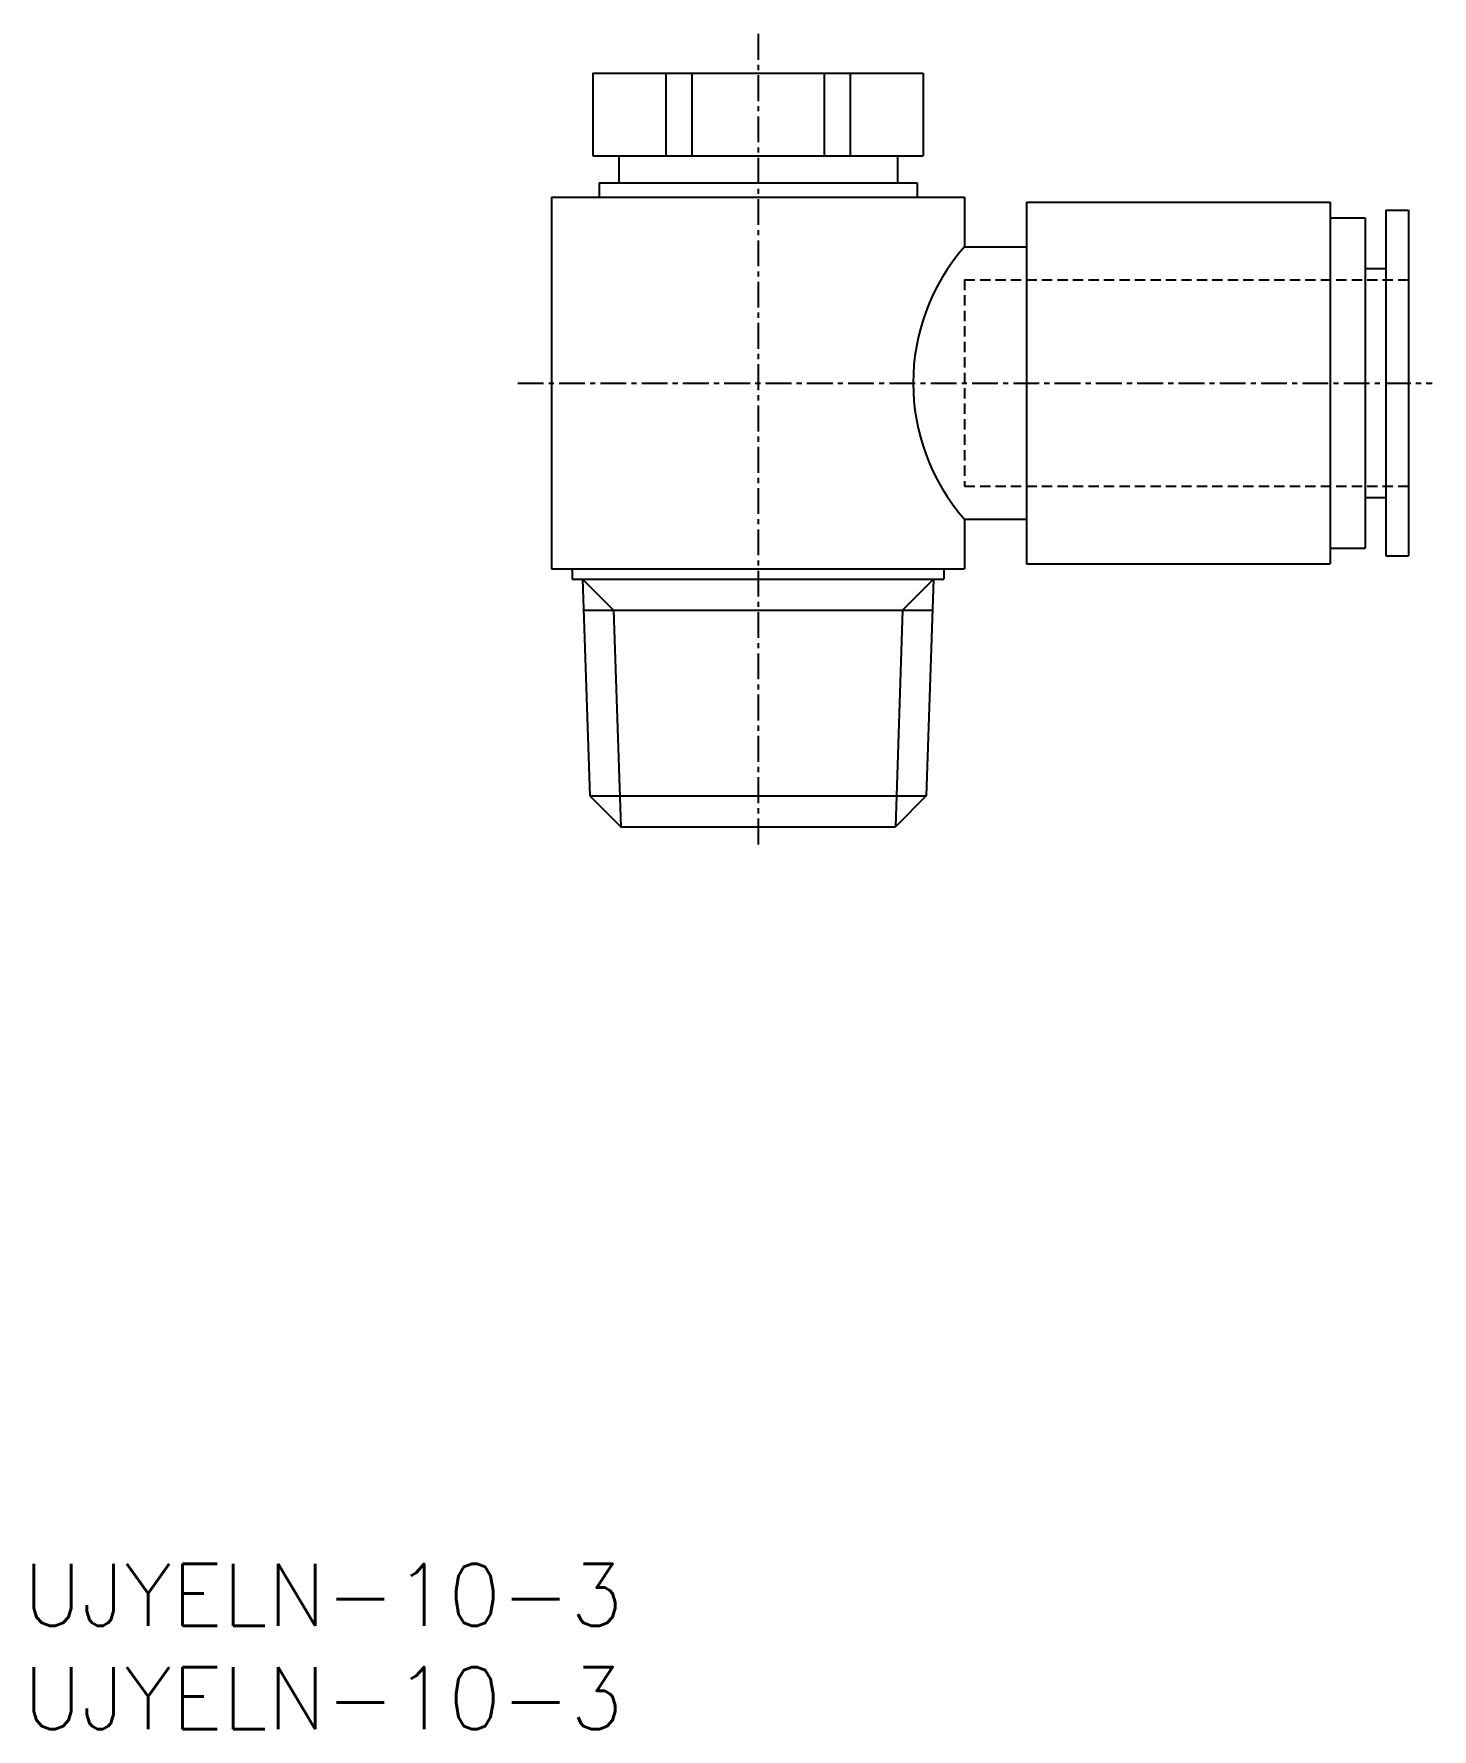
# Model space of a CAD drawing. Extents: x 0.5 to 68.2, y 0 to 82.1.
import ezdxf

# ---------------------------------------------------------------- set-up
doc = ezdxf.new("R2010")
doc.units = 0
doc.linetypes.add('CENTER', pattern=[2, 1.25, -0.25, 0.25, -0.25])
doc.linetypes.add('DASHED', pattern=[0.75, 0.5, -0.25])
doc.layers.get('0').update_dxf_attribs({"linetype": 'CONTINUOUS'})
doc.layers.add('CENTER', color=1, linetype='CENTER')
doc.styles.get("Standard").update_dxf_attribs({"font": 'txt.shx'})

# ---------------------------------------------------------------- blocks, each defined once
blk = doc.blocks.new('*U8')
at = {"color": 7, "linetype": 'CONTINUOUS'}
blk.add_text('UJYELN-10-3', height=3, dxfattribs=at).set_placement((0, 5))
blk = doc.blocks.new('*U9')
at = {"color": 7, "linetype": 'CONTINUOUS'}
blk.add_text('UJYELN-10-3', height=3, dxfattribs=at).set_placement((0, 0))

msp = doc.modelspace()

# ---------------------------------------------------------------- linework, layer by layer
at = {"color": 7, "linetype": 'CONTINUOUS'}
for p, q in [((27.585, 80.189), (43.585, 80.189)), ((27.585, 80.189), (27.585, 76.189)), ((31.127, 80.189), (31.127, 76.189)), ((32.377, 80.189), (32.377, 76.189)), ((38.793, 80.189), (38.793, 76.189)), ((40.043, 80.189), (40.043, 76.189)), ((43.585, 80.189), (43.585, 76.189)), ((27.585, 76.189), (43.585, 76.189)), ((28.835, 76.189), (28.835, 74.889)), ((42.335, 76.189), (42.335, 74.889)), ((27.885, 74.889), (43.285, 74.889)), ((27.885, 74.889), (27.885, 74.189)), ((43.285, 74.889), (43.285, 74.189)), ((25.585, 74.189), (45.585, 74.189)), ((25.585, 74.189), (25.585, 56.189)), ((45.585, 74.189), (45.585, 71.789)), ((48.585, 73.939), (63.285, 73.939)), ((48.585, 73.939), (48.585, 56.439)), ((63.285, 73.939), (63.285, 56.439)), ((63.285, 73.189), (64.985, 73.189)), ((64.985, 73.189), (64.985, 57.189)), ((65.985, 73.564), (67.085, 73.564)), ((65.985, 73.564), (65.985, 56.814)), ((67.085, 73.564), (67.085, 56.814)), ((45.585, 71.789), (48.585, 71.789)), ((64.985, 70.739), (65.985, 70.739)), ((64.985, 59.639), (65.985, 59.639)), ((45.585, 58.589), (45.585, 56.189)), ((45.585, 58.589), (48.585, 58.589)), ((63.285, 57.189), (64.985, 57.189)), ((65.985, 56.814), (67.085, 56.814)), ((25.585, 56.189), (45.585, 56.189)), ((26.585, 56.189), (26.585, 55.689)), ((44.585, 56.189), (44.585, 55.689)), ((48.585, 56.439), (63.285, 56.439)), ((26.585, 55.689), (44.585, 55.689)), ((27.085, 55.689), (27.435, 45.189)), ((44.085, 55.689), (43.735, 45.189)), ((27.135, 54.189), (44.035, 54.189)), ((27.435, 45.189), (28.935, 43.689)), ((27.435, 45.189), (43.735, 45.189)), ((43.735, 45.189), (42.235, 43.689)), ((28.935, 43.689), (42.235, 43.689))]:
    msp.add_line(p, q, dxfattribs=at)
at = {"color": 3, "linetype": 'DASHED'}
for p, q in [((45.585, 70.189), (67.085, 70.189)), ((45.585, 70.189), (45.585, 60.189)), ((45.585, 60.189), (67.085, 60.189))]:
    msp.add_line(p, q, dxfattribs=at)
at = {"color": 3, "linetype": 'CONTINUOUS'}
for p, q in [((27.085, 55.689), (28.585, 54.189)), ((44.085, 55.689), (42.585, 54.189)), ((28.585, 54.189), (28.935, 43.689)), ((42.585, 54.189), (42.235, 43.689))]:
    msp.add_line(p, q, dxfattribs=at)
at = {"color": 7, "linetype": 'CONTINUOUS'}
msp.add_arc((53.098, 65.189), 10, 138.70015, 221.29984, dxfattribs=at)
at = {"layer": 'CENTER', "color": 1, "linetype": 'CENTER'}
for p, q in [((35.585, 82.096), (35.585, 42.617)), ((23.949, 65.189), (68.229, 65.189))]:
    msp.add_line(p, q, dxfattribs=at)

# ---------------------------------------------------------------- block references
at = {"color": 7, "linetype": 'CONTINUOUS'}
for name in ['*U8', '*U9']:
    msp.add_blockref(name, (0, 0), dxfattribs=at)

doc.saveas('drawing.dxf')
